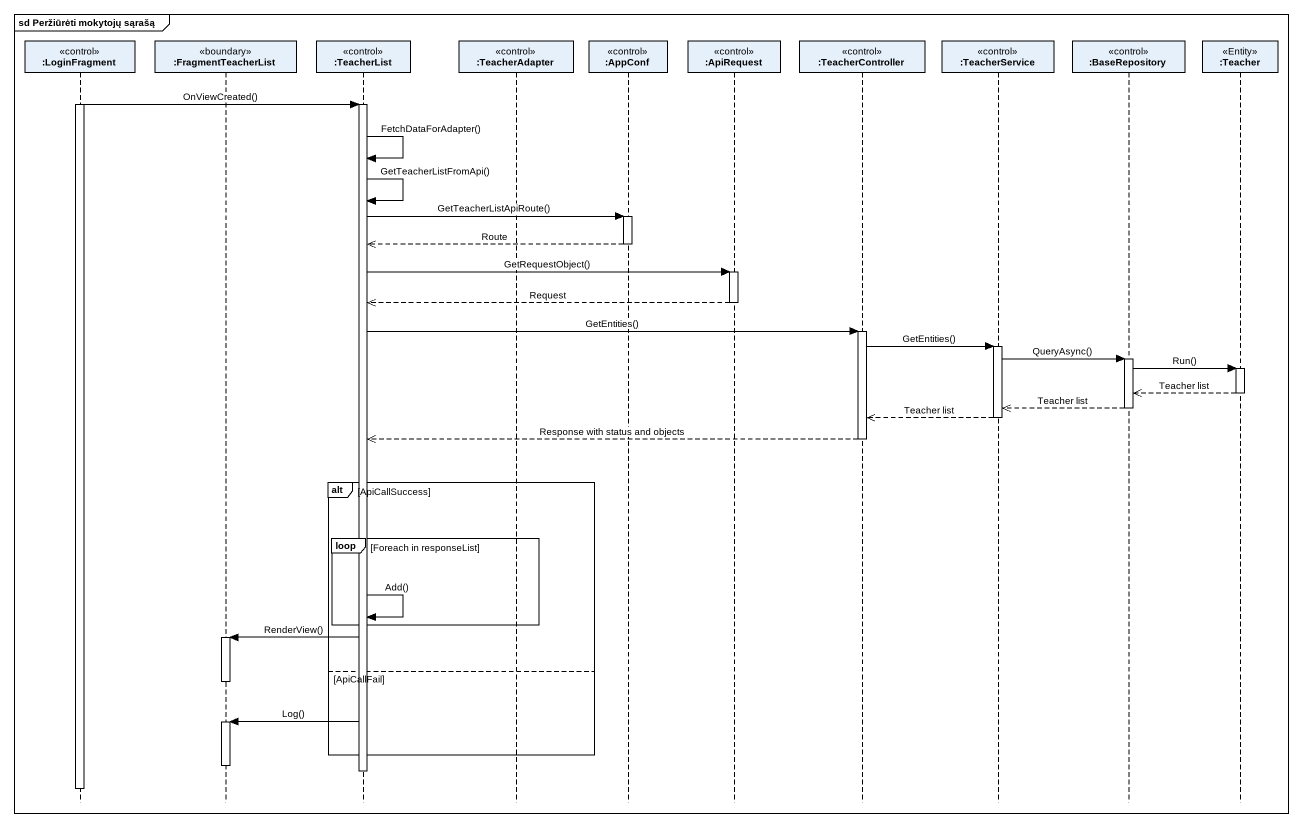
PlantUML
@startuml
mainframe sd Peržiūrėti mokytojų sąrašą
hide footbox
participant ":LoginFragment" as LoginFragment <<control>>
participant ":FragmentTeacherList" as FragmentTeacherList <<boundary>>
participant ":TeacherList" as TeacherList <<control>>
participant ":TeacherAdapter" as TeacherAdapter <<control>>
participant ":AppConf" as AppConf <<control>>
participant ":ApiRequest" as ApiRequest <<control>>
participant ":TeacherController" as TeacherController <<control>>
participant ":TeacherService" as TeacherService <<control>>
participant ":BaseRepository" as BaseRepository <<control>>
participant ":Teacher" as Teacher <<Entity>>

activate LoginFragment
LoginFragment -> TeacherList : OnViewCreated()
activate TeacherList
TeacherList -> TeacherList : FetchDataForAdapter()
TeacherList -> TeacherList : GetTeacherListFromApi()
TeacherList -> AppConf : GetTeacherListApiRoute()
activate AppConf
AppConf -->> TeacherList : Route
deactivate AppConf
TeacherList -> ApiRequest : GetRequestObject()
activate ApiRequest
ApiRequest -->> TeacherList : Request
deactivate ApiRequest
TeacherList -> TeacherController : GetEntities()
activate TeacherController
TeacherController -> TeacherService : GetEntities()
activate TeacherService
TeacherService -> BaseRepository : QueryAsync()
activate BaseRepository
BaseRepository -> Teacher : Run()
activate Teacher
Teacher -->> BaseRepository : Teacher list
deactivate Teacher
BaseRepository -->> TeacherService : Teacher list
deactivate BaseRepository
TeacherService -->> TeacherController : Teacher list
deactivate TeacherService
TeacherController -->> TeacherList : Response with status and objects
deactivate TeacherController
alt ApiCallSuccess
  loop Foreach in responseList
    TeacherList -> TeacherList : Add()
  end
  TeacherList -> FragmentTeacherList : RenderView()
  activate FragmentTeacherList
else ApiCallFail
  deactivate FragmentTeacherList
  TeacherList -> FragmentTeacherList : Log()
  activate FragmentTeacherList
end
deactivate FragmentTeacherList
deactivate TeacherList
deactivate LoginFragment
@enduml
